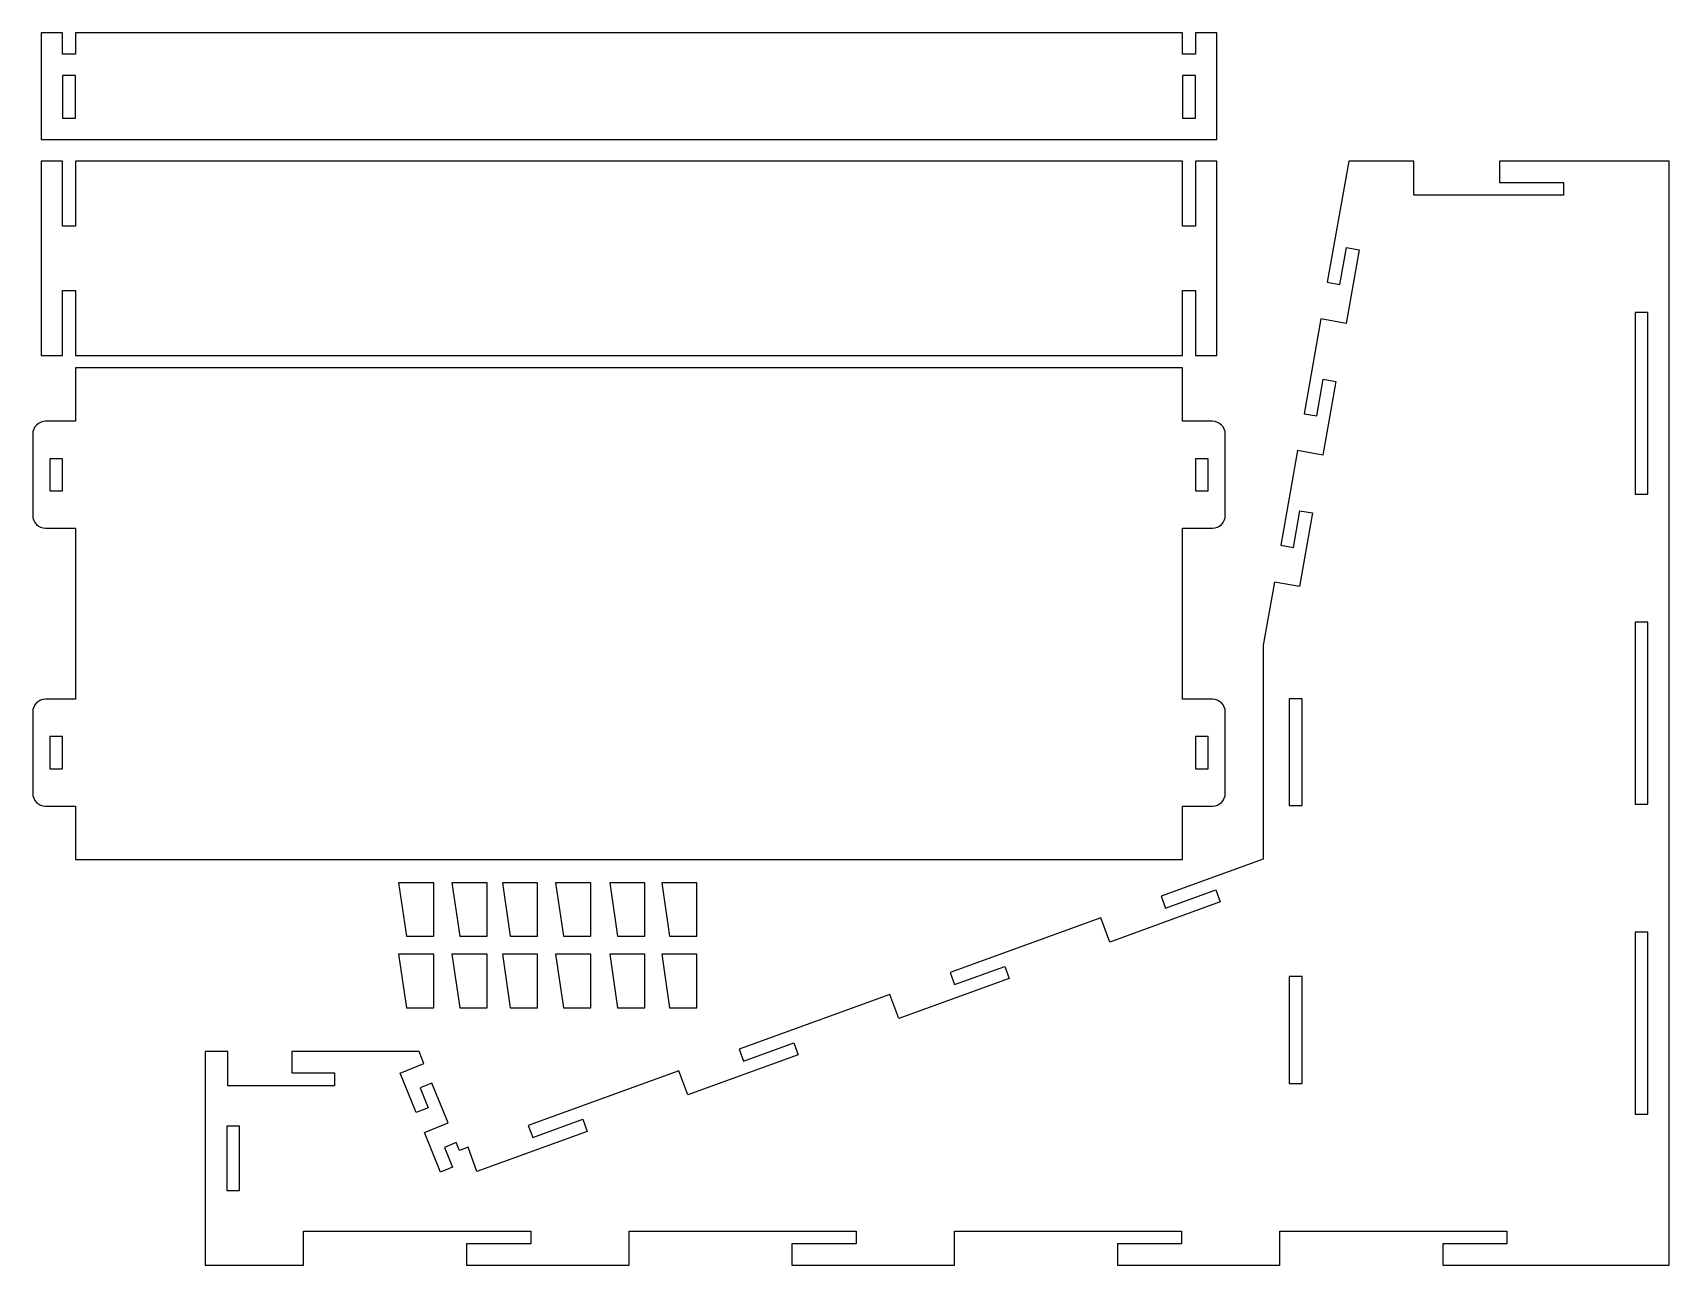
# Model space of a CAD drawing. Extents: x 23 to 789, y -586 to -10.
import ezdxf

# ---------------------------------------------------------------- set-up
doc = ezdxf.new("R2010")
doc.units = 0
doc.layers.add('CALQUE_1', color=7, linetype='CONTINUOUS')

msp = doc.modelspace()

# ---------------------------------------------------------------- linework, layer by layer
at = {"layer": 'CALQUE_1', "color": 7}
for points in [[(36.8, -9.88), (26.8, -9.88)], [(26.8, -9.88), (26.8, -59.88)], [(36.8, -19.88), (36.8, -9.88)], [(560.8, -9.88), (42.8, -9.88)], [(42.8, -9.88), (42.8, -19.88)], [(560.8, -19.88), (560.8, -9.88)], [(576.8, -9.88), (566.8, -9.88)], [(566.8, -9.88), (566.8, -19.88)], [(576.8, -59.88), (576.8, -9.88)], [(42.8, -19.88), (36.8, -19.88)], [(566.8, -19.88), (560.8, -19.88)], [(42.8, -29.88), (36.8, -29.88)], [(36.8, -29.88), (36.8, -49.88)], [(42.8, -49.88), (42.8, -29.88)], [(566.8, -29.88), (560.8, -29.88)], [(560.8, -29.88), (560.8, -49.88)], [(566.8, -49.88), (566.8, -29.88)], [(36.8, -49.88), (42.8, -49.88)], [(560.8, -49.88), (566.8, -49.88)], [(26.8, -59.88), (576.8, -59.88)], [(36.8, -69.93), (26.8, -69.93)], [(26.8, -69.93), (26.8, -160.93)], [(36.8, -100.43), (36.8, -69.93)], [(560.8, -69.93), (42.8, -69.93)], [(42.8, -69.93), (42.8, -100.43)], [(560.8, -100.43), (560.8, -69.93)], [(576.8, -69.93), (566.8, -69.93)], [(566.8, -69.93), (566.8, -100.43)], [(576.8, -160.93), (576.8, -69.93)], [(638.55, -69.93), (628.55, -126.55)], [(669.05, -69.93), (638.55, -69.93)], [(669.05, -85.93), (669.05, -69.93)], [(788.55, -69.93), (709.05, -69.93)], [(709.05, -69.93), (709.05, -79.93)], [(788.55, -586.42), (788.55, -69.93)], [(709.05, -79.93), (739.05, -79.93)], [(739.05, -79.93), (739.05, -85.93)], [(739.05, -85.93), (669.05, -85.93)], [(42.8, -100.43), (36.8, -100.43)], [(566.8, -100.43), (560.8, -100.43)], [(634.46, -127.59), (637.5, -110.36)], [(643.41, -111.4), (637.32, -145.87)], [(637.5, -110.36), (643.41, -111.4)], [(628.55, -126.55), (634.46, -127.59)], [(36.8, -160.93), (36.8, -130.43)], [(36.8, -130.43), (42.8, -130.43)], [(42.8, -130.43), (42.8, -160.93)], [(560.8, -160.93), (560.8, -130.43)], [(560.8, -130.43), (566.8, -130.43)], [(566.8, -130.43), (566.8, -160.93)], [(625.51, -143.78), (617.68, -188.1)], [(637.32, -145.87), (625.51, -143.78)], [(772.55, -140.67), (772.55, -225.67)], [(778.55, -140.67), (772.55, -140.67)], [(778.55, -225.67), (778.55, -140.67)], [(26.8, -160.93), (36.8, -160.93)], [(42.8, -160.93), (560.8, -160.93)], [(560.8, -166.65), (42.8, -166.65)], [(42.8, -166.65), (42.8, -191.65)], [(560.8, -191.65), (560.8, -166.65)], [(566.8, -160.93), (576.8, -160.93)], [(623.59, -189.14), (626.63, -171.91)], [(632.54, -172.95), (626.45, -207.42)], [(626.63, -171.91), (632.54, -172.95)], [(617.68, -188.1), (623.59, -189.14)], [(22.8, -197.65), (22.8, -235.65)], [(42.8, -191.65), (28.8, -191.65)], [(574.8, -191.65), (560.8, -191.65)], [(580.8, -235.65), (580.8, -197.65)], [(614.64, -205.33), (606.81, -249.64)], [(626.45, -207.42), (614.64, -205.33)], [(30.8, -209.15), (30.8, -224.15)], [(36.8, -209.15), (30.8, -209.15)], [(36.8, -224.15), (36.8, -209.15)], [(566.8, -209.15), (566.8, -224.15)], [(572.8, -209.15), (566.8, -209.15)], [(572.8, -224.15), (572.8, -209.15)], [(30.8, -224.15), (36.8, -224.15)], [(566.8, -224.15), (572.8, -224.15)], [(772.55, -225.67), (778.55, -225.67)], [(612.72, -250.69), (615.76, -233.45)], [(621.67, -234.5), (615.58, -268.96)], [(615.76, -233.45), (621.67, -234.5)], [(28.8, -241.65), (42.8, -241.65)], [(42.8, -241.65), (42.8, -321.65)], [(560.8, -321.65), (560.8, -241.65)], [(560.8, -241.65), (574.8, -241.65)], [(606.81, -249.64), (612.72, -250.69)], [(603.77, -266.88), (598.55, -296.42)], [(615.58, -268.96), (603.77, -266.88)], [(772.55, -285.67), (772.55, -370.67)], [(778.55, -285.67), (772.55, -285.67)], [(778.55, -370.67), (778.55, -285.67)], [(598.55, -296.42), (598.55, -396.42)], [(610.75, -321.42), (610.75, -371.42)], [(616.75, -321.42), (610.75, -321.42)], [(616.75, -371.42), (616.75, -321.42)], [(22.8, -327.65), (22.8, -365.65)], [(42.8, -321.65), (28.8, -321.65)], [(574.8, -321.65), (560.8, -321.65)], [(580.8, -365.65), (580.8, -327.65)], [(30.8, -339.15), (30.8, -354.15)], [(36.8, -339.15), (30.8, -339.15)], [(36.8, -354.15), (36.8, -339.15)], [(566.8, -339.15), (566.8, -354.15)], [(572.8, -339.15), (566.8, -339.15)], [(572.8, -354.15), (572.8, -339.15)], [(30.8, -354.15), (36.8, -354.15)], [(566.8, -354.15), (572.8, -354.15)], [(28.8, -371.65), (42.8, -371.65)], [(42.8, -371.65), (42.8, -396.65)], [(560.8, -396.65), (560.8, -371.65)], [(560.8, -371.65), (574.8, -371.65)], [(610.75, -371.42), (616.75, -371.42)], [(772.55, -370.67), (778.55, -370.67)], [(42.8, -396.65), (560.8, -396.65)], [(598.55, -396.42), (550.84, -413.71)], [(193.99, -407.46), (197.69, -432.46)], [(210.49, -407.46), (193.99, -407.46)], [(210.49, -432.46), (210.49, -407.46)], [(218.87, -407.46), (222.57, -432.46)], [(235.37, -407.46), (218.87, -407.46)], [(235.37, -432.46), (235.37, -407.46)], [(242.55, -407.46), (246.25, -432.46)], [(259.05, -407.46), (242.55, -407.46)], [(259.05, -432.46), (259.05, -407.46)], [(267.43, -407.46), (271.13, -432.46)], [(283.93, -407.46), (267.43, -407.46)], [(283.93, -432.46), (283.93, -407.46)], [(292.76, -407.46), (296.46, -432.46)], [(309.26, -407.46), (292.76, -407.46)], [(309.26, -432.46), (309.26, -407.46)], [(317.11, -407.46), (320.81, -432.46)], [(333.61, -407.46), (317.11, -407.46)], [(333.61, -432.46), (333.61, -407.46)], [(552.88, -419.35), (576.38, -410.83)], [(576.38, -410.83), (578.43, -416.48)], [(578.43, -416.48), (526.72, -435.21)], [(550.84, -413.71), (552.88, -419.35)], [(522.63, -423.93), (452.12, -449.48)], [(526.72, -435.21), (522.63, -423.93)], [(197.69, -432.46), (210.49, -432.46)], [(222.57, -432.46), (235.37, -432.46)], [(246.25, -432.46), (259.05, -432.46)], [(271.13, -432.46), (283.93, -432.46)], [(296.46, -432.46), (309.26, -432.46)], [(320.81, -432.46), (333.61, -432.46)], [(772.55, -430.67), (772.55, -515.67)], [(778.55, -430.67), (772.55, -430.67)], [(778.55, -515.67), (778.55, -430.67)], [(193.99, -440.96), (197.69, -465.96)], [(210.49, -440.96), (193.99, -440.96)], [(210.49, -465.96), (210.49, -440.96)], [(218.87, -440.96), (222.57, -465.96)], [(235.37, -440.96), (218.87, -440.96)], [(235.37, -465.96), (235.37, -440.96)], [(242.55, -440.96), (246.25, -465.96)], [(259.05, -440.96), (242.55, -440.96)], [(259.05, -465.96), (259.05, -440.96)], [(267.43, -440.96), (271.13, -465.96)], [(283.93, -440.96), (267.43, -440.96)], [(283.93, -465.96), (283.93, -440.96)], [(292.76, -440.96), (296.46, -465.96)], [(309.26, -440.96), (292.76, -440.96)], [(309.26, -465.96), (309.26, -440.96)], [(317.11, -440.96), (320.81, -465.96)], [(333.61, -440.96), (317.11, -440.96)], [(333.61, -465.96), (333.61, -440.96)], [(452.12, -449.48), (454.16, -455.12)], [(454.16, -455.12), (477.67, -446.61)], [(477.67, -446.61), (479.71, -452.25)], [(610.75, -451.42), (610.75, -501.42)], [(616.75, -451.42), (610.75, -451.42)], [(616.75, -501.42), (616.75, -451.42)], [(479.71, -452.25), (428, -470.99)], [(197.69, -465.96), (210.49, -465.96)], [(222.57, -465.96), (235.37, -465.96)], [(246.25, -465.96), (259.05, -465.96)], [(271.13, -465.96), (283.93, -465.96)], [(296.46, -465.96), (309.26, -465.96)], [(320.81, -465.96), (333.61, -465.96)], [(423.91, -459.7), (353.4, -485.26)], [(428, -470.99), (423.91, -459.7)], [(355.44, -490.9), (378.95, -482.38)], [(378.95, -482.38), (380.99, -488.02)], [(103.55, -486.42), (103.55, -586.42)], [(114.05, -486.42), (103.55, -486.42)], [(114.05, -502.42), (114.05, -486.42)], [(203.55, -486.42), (144.05, -486.42)], [(144.05, -486.42), (144.05, -496.42)], [(205.82, -491.97), (203.55, -486.42)], [(380.99, -488.02), (329.28, -506.76)], [(353.4, -485.26), (355.44, -490.9)], [(144.05, -496.42), (164.05, -496.42)], [(164.05, -496.42), (164.05, -502.42)], [(194.71, -496.52), (205.82, -491.97)], [(202.29, -515.03), (194.71, -496.52)], [(325.19, -495.48), (254.68, -521.03)], [(329.28, -506.76), (325.19, -495.48)], [(164.05, -502.42), (114.05, -502.42)], [(209.61, -501.23), (204.05, -503.5)], [(204.05, -503.5), (207.84, -512.76)], [(217.18, -519.74), (209.61, -501.23)], [(610.75, -501.42), (616.75, -501.42)], [(207.84, -512.76), (202.29, -515.03)], [(206.07, -524.28), (217.18, -519.74)], [(256.73, -526.67), (280.23, -518.15)], [(280.23, -518.15), (282.27, -523.79)], [(772.55, -515.67), (778.55, -515.67)], [(113.55, -521.42), (113.55, -551.42)], [(119.55, -521.42), (113.55, -521.42)], [(119.55, -551.42), (119.55, -521.42)], [(213.65, -542.8), (206.07, -524.28)], [(282.27, -523.79), (230.56, -542.53)], [(254.68, -521.03), (256.73, -526.67)], [(220.97, -529), (215.41, -531.27)], [(215.41, -531.27), (219.2, -540.52)], [(222.48, -532.7), (220.97, -529)], [(226.48, -531.25), (222.48, -532.7)], [(230.56, -542.53), (226.48, -531.25)], [(219.2, -540.52), (213.65, -542.8)], [(113.55, -551.42), (119.55, -551.42)], [(149.55, -586.42), (149.55, -570.42)], [(149.55, -570.42), (255.8, -570.42)], [(255.8, -570.42), (255.8, -576.42)], [(301.8, -586.42), (301.8, -570.42)], [(301.8, -570.42), (408.05, -570.42)], [(408.05, -570.42), (408.05, -576.42)], [(454.05, -586.42), (454.05, -570.42)], [(454.05, -570.42), (560.3, -570.42)], [(560.3, -570.42), (560.3, -576.42)], [(606.3, -586.42), (606.3, -570.42)], [(606.3, -570.42), (712.55, -570.42)], [(712.55, -570.42), (712.55, -576.42)], [(255.8, -576.42), (225.8, -576.42)], [(225.8, -576.42), (225.8, -586.42)], [(408.05, -576.42), (378.05, -576.42)], [(378.05, -576.42), (378.05, -586.42)], [(560.3, -576.42), (530.3, -576.42)], [(530.3, -576.42), (530.3, -586.42)], [(712.55, -576.42), (682.55, -576.42)], [(682.55, -576.42), (682.55, -586.42)], [(103.55, -586.42), (149.55, -586.42)], [(225.8, -586.42), (301.8, -586.42)], [(378.05, -586.42), (454.05, -586.42)], [(530.3, -586.42), (606.3, -586.42)], [(682.55, -586.42), (788.55, -586.42)]]:
    msp.add_lwpolyline(points, dxfattribs=at)
for points in [[(28.8, -191.65), (25.49, -191.65), (22.8, -194.34), (22.8, -197.65)], [(580.8, -197.65), (580.8, -194.34), (578.11, -191.65), (574.8, -191.65)], [(22.8, -235.65), (22.8, -238.96), (25.49, -241.65), (28.8, -241.65)], [(574.8, -241.65), (578.11, -241.65), (580.8, -238.96), (580.8, -235.65)], [(28.8, -321.65), (25.49, -321.65), (22.8, -324.34), (22.8, -327.65)], [(580.8, -327.65), (580.8, -324.34), (578.11, -321.65), (574.8, -321.65)], [(22.8, -365.65), (22.8, -368.96), (25.49, -371.65), (28.8, -371.65)], [(574.8, -371.65), (578.11, -371.65), (580.8, -368.96), (580.8, -365.65)]]:
    msp.add_open_spline(points, degree=3, dxfattribs=at)

doc.saveas('drawing.dxf')
